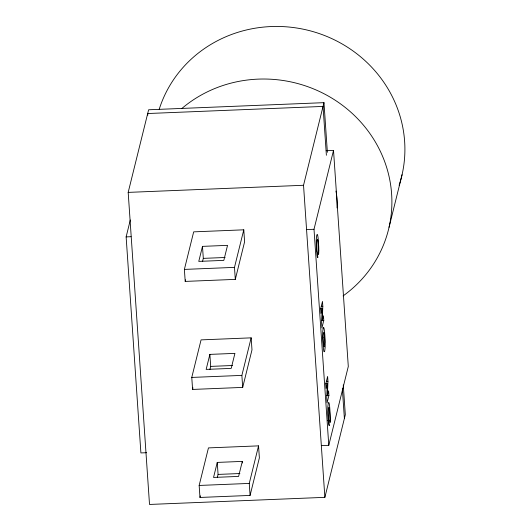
<?xml version="1.0" encoding="UTF-8"?>
<svg xmlns="http://www.w3.org/2000/svg" width="531" height="531" viewBox="0 0 531 531"><rect width="100%" height="100%" fill="white"/><g stroke="black" fill="none" stroke-linecap="round" stroke-linejoin="round"><path stroke-width="0.8" d="M322.144 308.69L321.594 322.934L321.932 327.879L323.784 320.412L323.465 315.819L322.257 320.704L322.815 306.248L322.483 301.449L320.638 308.909L320.95 313.502L322.144 308.69L320.578 308.757M327.275 383.707L326.724 397.945L327.063 402.896L328.908 395.429L328.596 390.836L327.388 395.721L327.946 381.265L327.614 376.459L325.768 383.926L326.08 388.519L327.275 383.707L325.709 383.774M323.133 328.344L322.715 331.902A10.613 0.956 87.7 0 0 322.709 338.645M343.278 384.929L345.316 414.724L324.872 497.341L149.516 504.45L128.183 192.388L148.627 109.771L323.976 102.662L327.375 152.331M146.616 452.704L140.901 452.936L126.132 236.892L130.314 220M184.383 269.409L193.676 231.855L243.782 229.823L244.599 241.831L235.306 279.379L185.206 281.41L184.383 269.409L234.483 267.378L243.782 229.823M185.206 281.41L185.604 279.817M202.484 246.371L198.767 261.391L223.816 260.376L227.54 245.355L202.484 246.371L203.307 258.371L202.523 261.537M191.771 377.428L201.063 339.88L251.163 337.849L251.986 349.849L242.694 387.404L192.594 389.435L191.771 377.428L241.87 375.397L251.163 337.849M192.594 389.435L192.985 387.836M209.871 354.389L206.154 369.41L231.204 368.395L234.921 353.374L209.871 354.389L210.694 366.397L209.911 369.556M199.158 485.453L208.451 447.898L258.551 445.867L259.374 457.875L250.081 495.423L199.975 497.454L199.158 485.453L249.258 483.422L258.551 445.867M199.975 497.454L200.373 495.854M217.259 462.415L213.542 477.435L238.592 476.42L242.309 461.399L217.259 462.415L218.075 474.415L217.298 477.581M324.872 497.341L303.533 185.279L323.976 102.662M321.428 445.622L328.782 445.323L314.007 229.279L333.521 150.419L326.173 150.718M328.782 445.323L348.296 366.463L333.521 150.419M389.05 227.295L402.06 174.719M330.103 422.284A10.222 0.916 87.7 0 0 330.289 418.601A9.585 0.863 87.7 0 0 330.196 414.293L329.671 406.792A10.461 0.943 87.7 0 0 329.3 404.111A11.085 0.996 87.7 0 0 329.187 403.553A10.62 0.956 87.7 0 0 328.948 402.777L328.662 402.491L328.37 402.969A22.375 2.011 87.7 0 0 328.204 403.606L327.859 406.494A10.879 0.976 87.7 0 0 327.78 408.737A11.45 1.029 87.7 0 0 327.773 410.271A10.481 0.943 87.7 0 0 327.892 415.189L328.019 417.512A15.28 1.374 87.7 0 0 328.125 419.045L328.304 421.116A9.259 0.83 87.7 0 0 328.935 425.218L329.339 425.663L328.828 420.3A5.137 0.465 87.7 0 1 328.702 419.775M128.183 192.388L303.533 185.279M126.132 236.892L131.031 236.7M306.652 229.578L314.007 229.279M203.307 258.371L225.124 257.489M321.248 306.314L322.815 306.248M321.434 320.512L323.784 320.412M210.694 366.397L232.512 365.507M326.379 381.324L327.946 381.265M326.565 395.522L328.908 395.429M327.574 420.671L329.14 420.605M218.075 474.415L239.899 473.533M317.445 257.137L317.85 257.628L317.339 252.265A5.137 0.465 87.7 0 1 317.213 251.74A5.41 0.485 87.7 0 1 316.907 248.979A7.175 0.644 87.7 0 1 316.848 248.077L316.828 247.751A5.688 0.511 87.7 0 1 316.735 244.081L317.047 240.49A23.198 2.084 87.7 0 1 317.166 239.966L317.478 239.388L317.757 240.025A5.834 0.524 87.7 0 1 318.096 242.733L318.62 254.329M330.109 422.364L329.585 410.768A5.834 0.524 87.7 0 0 329.24 408.047L328.968 407.423L328.656 407.994A23.198 2.084 87.7 0 0 328.536 408.525L328.231 412.122A5.688 0.511 87.7 0 0 328.317 415.786L328.337 416.112A7.175 0.644 87.7 0 0 328.397 417.014A5.41 0.485 87.7 0 0 328.702 419.795M326.386 155.258L323.047 106.419L147.698 113.528L147.81 115.181M342.349 388.685L344.387 418.481M234.483 267.378L235.306 279.379M241.87 375.397L242.694 387.404M249.258 483.422L250.081 495.423M242.309 461.399L242.415 462.999M322.709 338.645L323.346 348.017A10.467 0.943 87.7 0 0 323.671 350.301A10.912 0.982 87.7 0 0 323.784 350.865A10.739 0.962 87.7 0 0 324.076 351.781L324.7 351.124L325.125 347.513A10.733 0.962 87.7 0 0 325.184 345.661A10.985 0.989 87.7 0 0 325.198 344.626A10.627 0.956 87.7 0 0 325.111 340.152L324.919 336.448A13.693 1.228 87.7 0 0 324.461 330.992A10.852 0.976 87.7 0 0 323.684 327.614M335.964 191.074A75.521 71.864 13.9 0 1 337.032 207.933M159.181 109.346A125.867 119.774 13.9 0 1 316.297 32.603A125.867 119.774 13.9 0 1 399.113 185.292M181.655 108.656A125.867 119.774 13.9 0 1 362.454 123.989A125.867 119.774 13.9 0 1 343.066 295.92M323.14 328.423A16.766 1.507 87.7 0 1 323.678 327.401M317.445 257.183A9.259 0.83 87.7 0 1 316.815 253.081L316.635 251.01A15.28 1.374 87.7 0 1 316.529 249.484L316.403 247.154A10.481 0.943 87.7 0 1 316.284 242.236A11.45 1.029 87.7 0 1 316.297 240.702A10.879 0.976 87.7 0 1 316.376 238.465L316.715 235.572A22.375 2.011 87.7 0 1 316.881 234.934L317.173 234.456L317.465 234.742A10.62 0.956 87.7 0 1 317.697 235.518A11.085 0.996 87.7 0 1 317.81 236.076A10.461 0.943 87.7 0 1 318.182 238.758L318.706 246.258A9.585 0.863 87.7 0 1 318.792 250.519M318.799 250.566A10.222 0.916 87.7 0 1 318.613 254.249M323.127 337.265L323.12 337.583A6.213 0.558 87.7 0 0 323.22 341.247L323.266 341.944A7.826 0.704 87.7 0 0 323.339 342.986L323.366 343.311A6.153 0.551 87.7 0 0 323.698 346.013L324.063 346.882L324.726 342.508A6.093 0.544 87.7 0 0 324.667 338.944L324.607 337.882A8.549 0.77 87.7 0 0 324.534 336.793L324.454 335.798A6.16 0.551 87.7 0 0 324.116 333.196L323.824 332.506L323.558 332.897A18.3 1.646 87.7 0 0 323.439 333.342L323.153 336.057A6.332 0.571 87.7 0 0 323.127 336.953L323.127 337.265"/></g></svg>
